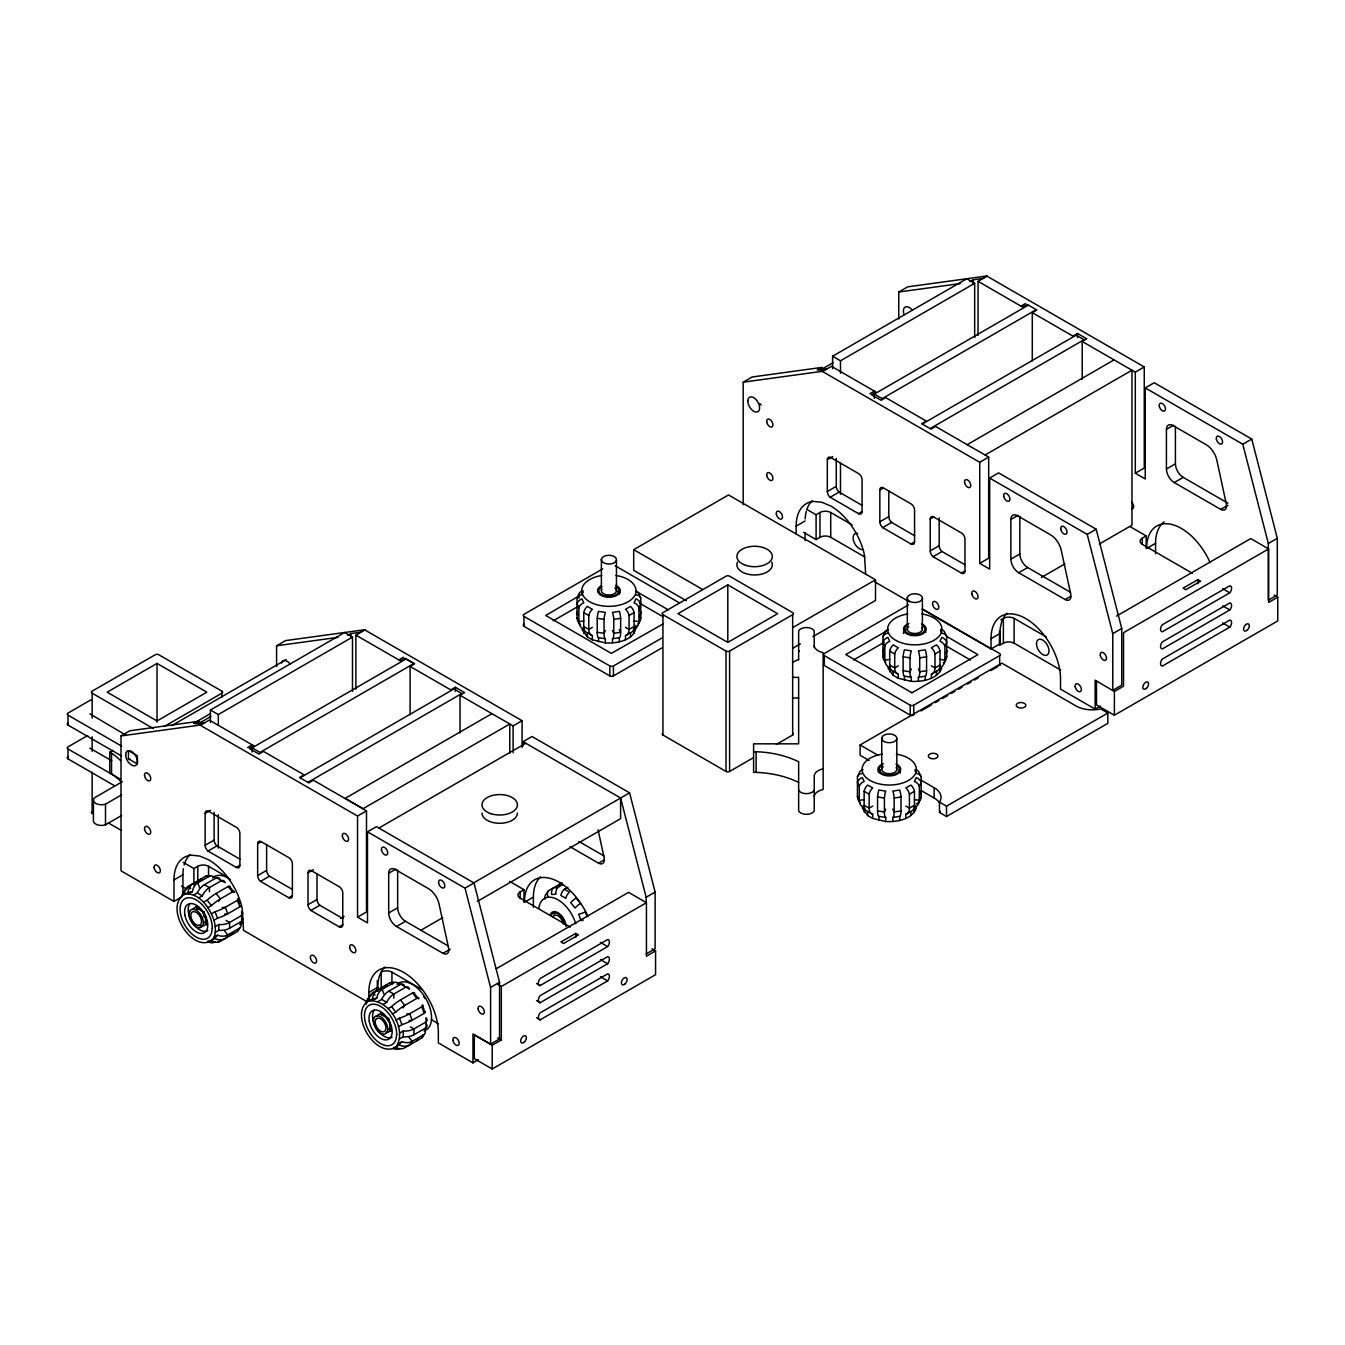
<?xml version="1.0" encoding="UTF-8"?>
<svg xmlns="http://www.w3.org/2000/svg" width="1345" height="1345" viewBox="0 0 1345 1345"><rect width="100%" height="100%" fill="white"/><g stroke="black" fill="none" stroke-linecap="round" stroke-linejoin="round"><path stroke-width="1.5" d="M814.229 796.29L814.263 795.988A13.769 7.952 0 0 1 823.14 789.498L823.14 652.678A13.769 7.952 0 0 1 814.263 646.188L814.229 645.886M207.752 941.147C217.402 941.13 215.822 926.638 213.956 920.249C209.736 907.791 199.413 892.323 184.484 894.122M393.698 1047.469L395.867 1047.267C407.804 1029.631 388.924 998.326 368.53 1001.067M206.928 923.763L206.239 924.738L206.928 923.763L205.281 922.014M389.327 1029.228L390.991 1030.976L388.974 1029.446M390.622 1031.195L391.328 1030.22M578.804 622.769A12.66 9.987 -24.9 0 1 577.072 617.725L577.072 598.172L578.905 594.204A6.809 5.363 24.9 0 1 583.209 590.875M583.175 592.153L581.948 594.793A6.809 5.363 24.9 0 0 577.072 598.172M605.368 630.486L604.056 633.31A12.66 2.673 -81.2 0 0 605.368 638.757L605.368 642.893C616.951 643.667 636.42 640.086 635.899 625.24M638.942 607.738L640.775 603.787A6.809 5.363 24.9 0 0 635.899 598.895L634.05 602.846A6.809 5.363 24.9 0 1 638.942 607.738L638.942 621.693A12.66 9.987 24.9 0 1 634.05 629.191L634.05 633.327M634.05 629.191L634.975 627.224M635.748 591.128A6.809 5.363 -24.9 0 1 638.942 594.204L640.775 598.172L640.775 617.725L638.942 621.693L634.05 620.936M885.834 662.396A12.66 9.987 -24.9 0 1 882.993 656.209L882.993 636.656L884.842 632.688A6.809 5.363 24.9 0 1 888.574 629.46M884.22 647.954L882.993 650.593A12.66 9.987 24.9 0 0 884.287 655.418M860.262 802.595A12.66 9.987 -24.9 0 1 857.438 796.408L857.438 776.855L859.27 772.887A6.809 5.363 24.9 0 1 863.002 769.659M911.305 668.969L909.993 671.794A12.66 2.673 -81.2 0 0 911.305 677.241L911.305 681.377C922.418 681.831 937.28 679.612 941.819 667.86M944.879 646.222L946.712 642.271A6.809 5.363 24.9 0 0 941.819 637.379L939.987 641.346A6.809 5.363 24.9 0 1 944.879 646.222L944.879 660.176A12.66 9.987 24.9 0 1 939.987 667.675L939.987 671.811M940.575 629.376A6.809 5.363 -24.9 0 1 944.879 632.688L946.712 636.656L946.712 656.209L944.879 660.176L939.987 659.42M885.733 809.169L884.422 811.993A12.66 2.673 -81.2 0 0 885.733 817.441L885.733 821.56C896.846 822.03 911.708 819.811 916.264 808.042M919.307 786.421L921.14 782.454A6.809 5.363 24.9 0 0 916.264 777.578L914.415 781.529A6.809 5.363 24.9 0 1 919.307 786.421L919.307 800.359A12.66 9.987 24.9 0 1 914.415 807.874L914.415 812.01M914.415 807.874L915.34 805.89M915.003 769.559A6.809 5.363 -24.9 0 1 919.307 772.887L921.14 776.855L921.14 796.408L919.307 800.359L914.415 799.619M186.888 888.49L188.569 886.103L205.499 876.335L209.854 875.948A6.809 5.363 84.9 0 1 215.217 878.487M184.147 894.61L184.5 894.106A12.66 9.987 35.1 0 1 188.569 886.103L190.637 888.675M198.976 881.513L200.64 879.142A6.809 5.363 35.1 0 1 201.178 879.025M218.63 901.436L220.429 898.897L232.5 891.92A6.809 1.446 -38.8 0 1 234.282 892.391L229.945 886.994A6.809 1.446 -38.8 0 0 228.146 886.506L216.074 893.484A12.66 2.673 -38.8 0 0 207.13 900.158L203.549 902.226M209.854 875.948L197.765 882.908A12.66 9.987 84.9 0 0 192.402 891.668C155.028 896.812 194.823 964.92 217.537 935.195A12.66 9.987 35.1 0 0 227.793 934.909L239.864 927.932A6.809 5.363 35.1 0 0 240.351 922.014M217.52 941.55L220.429 941.281L237.359 931.513L239.864 927.932M383.359 987.97L385.04 985.599A6.809 5.363 35.1 0 1 386.688 985.397M403.029 1007.893L404.811 1005.354L416.9 998.377A6.809 1.446 -38.8 0 1 418.682 998.864L414.327 993.451A6.809 1.446 -38.8 0 0 412.545 992.963L400.474 999.94A12.66 2.673 -38.8 0 0 391.513 1006.615L387.948 1008.683M399.616 984.943A6.809 5.363 84.9 0 0 394.236 982.405L382.165 989.382A12.66 9.987 84.9 0 0 376.802 998.124C339.428 1003.269 379.206 1071.377 401.936 1041.652A12.66 9.987 35.1 0 0 412.192 1041.366L424.263 1034.389A6.809 5.363 35.1 0 0 424.734 1028.471M395.867 1047.267A12.66 9.987 84.9 0 0 404.811 1047.755L421.758 1037.97L424.263 1034.389M562.059 882.875L548.575 890.659L546.07 894.24A6.809 5.363 35.1 0 0 545.145 899.082M558.982 886.069L560.646 883.682A12.66 9.987 35.1 0 1 561.369 883.312M202.708 912.986L203.801 911.994M203.061 912.784L204.154 911.776M203.414 914.028L204.507 913.02M387.091 1019.443L388.554 1018.232M387.797 1020.485L389.26 1019.275L388.167 1020.283M89.913 713.859L126.195 735.312M91.258 699.652L67.99 713.085A2.539 1.463 0 0 0 67.99 715.153L67.99 725.056L121.672 756.058M157.012 663.421L107.18 692.187L157.012 720.954L206.844 692.187L157.012 663.421L157.012 722.097M87.677 735.53L67.99 746.879A2.539 1.463 0 0 0 67.99 748.946L67.99 758.866L114.51 785.732M276.582 666.532L276.582 645.785L285.543 640.607L364.529 629.763L522.079 720.718L522.079 747.534M181.155 897.283L173.976 901.419L121 870.837L121 735.934L129.961 730.755L199.598 721.189L195.025 723.845L204.692 722.736M898.763 319L898.763 292.016L907.724 286.838L986.709 275.994L1144.259 366.95L1144.259 468.043L1135.298 473.221L1135.298 372.128L1082.204 341.479L1082.204 379.189M743.18 504.61L743.18 382.165L752.141 376.987L821.795 367.42L821.795 371.59M120.512 781.226A71.419 41.241 0 0 0 111.534 773.879L109.752 772.854L109.752 752.191L112.963 750.325M164.208 726.519L221.875 693.213A2.539 1.463 0 0 0 221.875 691.162L158.794 654.746A2.539 1.463 0 0 0 155.213 654.746L92.149 691.162A2.539 1.463 0 0 0 92.149 693.213L92.149 718.112M171.941 725.527L286.115 659.605M210.425 722.517L210.425 710.009L344.623 632.52L352.491 637.076L352.491 691.33M193.579 723.358L209.887 713.943M347.75 635.344L350.793 633.579L360.141 632.284L364.529 629.763M832.605 368.749L832.605 356.24L966.803 278.751L974.671 283.307L974.671 337.561M198.169 723.812L210.862 716.481M121 735.934L199.985 725.089L204.373 722.551M210.425 710.009L218.31 714.548L352.491 637.076M355.887 689.178L355.887 635.126L364.848 629.948M200.304 725.274L209.265 720.096L253.835 745.819L249.245 748.476L258.912 754.041L263.502 751.401L304.104 774.854L299.531 777.494L308.829 782.874L313.419 780.218L366.496 810.867L366.496 911.977L357.535 917.139L357.535 816.045L199.985 725.089M969.93 281.576L972.973 279.81L982.321 278.516L986.709 275.994M821.795 367.42L817.205 370.077L826.872 368.967M820.349 370.043L833.059 362.713M743.18 382.165L822.165 371.321L826.553 368.782M832.605 356.24L840.49 360.779L974.671 283.307M978.067 335.409L978.067 281.357L987.028 276.179M822.484 371.506L831.445 366.328L876.015 392.051L871.442 394.707L881.093 400.272L885.682 397.632L926.285 421.086L921.712 423.725L931.009 429.105L935.599 426.449L988.676 457.098L988.676 558.192L979.715 563.37L979.715 462.276L822.165 371.321M122.311 781.714L94.486 797.787A8.07 4.657 0 0 0 95.747 803.402A8.07 4.657 0 0 0 105.498 804.142L121.554 794.878M93.427 799.703L93.427 820.366A8.07 4.657 0 0 0 97.126 824.704A8.07 4.657 0 0 0 105.498 824.804L121.554 815.541M398.826 659.907L403.399 657.268M247.631 747.534L252.221 744.895M252.103 747.854L405.988 659.016L413.856 663.556L259.972 752.41L252.103 747.854L252.103 752.04M1021.006 306.139L1025.596 303.499M869.812 393.766L874.401 391.126M874.284 398.271L874.284 394.085L1028.168 305.248M410.107 714.615L410.107 666.431L414.68 663.791L405.03 658.209L400.44 660.849L355.887 635.126M1036.037 309.787L882.152 398.624L874.284 394.085M1032.287 360.847L1032.287 312.662L1036.861 310.006L1027.21 304.441L1022.62 307.08L978.067 281.357M686.32 600.727L633.697 570.347L633.697 549.685L728.519 494.943L875.511 579.796L875.511 600.458L812.884 636.622M602.694 568.885L523.962 614.346A2.539 1.463 0 0 0 523.962 616.397L523.962 626.316L609.857 675.913A2.539 1.463 0 0 0 613.438 675.913L661.74 648.021M578.535 596.255L545.717 615.472L611.319 653.401L662.883 624.013M205.146 813.439A5.094 2.942 60 0 1 208.189 811.069L236.804 827.595A5.111 2.942 60 0 1 239.309 830.907L239.544 831.58A5.111 2.942 60 0 1 239.881 833.48L239.881 865.323A5.061 2.925 60 0 1 239.595 866.752L239.393 867.121A5.061 2.925 60 0 1 236.3 867.39L207.987 851.049A5.195 2.993 60 0 1 205.146 845.282L205.146 813.439L210.509 810.329M827.326 459.671A5.094 2.942 60 0 1 830.369 457.3L858.984 473.827A5.111 2.942 60 0 1 861.489 477.139L861.725 477.811A5.111 2.942 60 0 1 862.061 479.711L862.061 511.554A5.061 2.925 60 0 1 861.775 512.983L861.573 513.353A5.061 2.925 60 0 1 858.48 513.622L830.168 497.28A5.195 2.993 60 0 1 827.326 491.513L827.326 459.671L832.706 456.56M553.148 620.835L578.535 606.175M460.024 732.958L460.024 695.247L464.597 692.608L455.299 687.228L450.726 689.867L410.107 666.431M300.069 777.813L453.938 688.959L461.806 693.516L307.938 782.353M1082.204 341.479L1086.777 338.839L1077.479 333.459L1072.906 336.099L1032.287 312.662M922.25 424.028L1076.118 335.191L1083.986 339.747L930.118 428.584M205.146 845.282L214.107 840.104L214.107 812.245M827.326 491.513L836.287 486.335L836.287 458.46M592.372 627.375L588.791 629.443L583.764 626.551L583.764 612.597A6.809 3.934 -60 0 1 587.345 606.41L592.372 609.302A6.809 3.934 -60 0 0 588.791 615.506L588.791 629.443A12.66 7.297 -60 0 0 592.372 635.647L592.372 639.783L605.368 642.893M207.987 851.049L216.965 845.887L239.948 859.152M830.168 497.28L839.145 492.119L862.128 505.384M629.057 615.506L634.083 612.597A6.809 3.934 60 0 0 630.502 606.41L625.492 609.302A6.809 3.934 60 0 1 629.057 615.506L629.057 629.443A12.66 7.297 60 0 1 625.492 635.647L625.492 639.783M173.976 901.419L173.976 879.933L182.937 874.754A49.16 28.379 60 0 1 183.374 868.719M183.172 862.33L193.899 868.517L197.799 866.281A7.599 4.388 0 0 1 208.542 866.281L228.213 877.629M796.156 533.965L796.156 526.164L805.117 520.986M807.134 509.587L816.096 514.748L819.979 512.495A7.599 4.388 0 0 1 830.722 512.495L852.192 524.903M257.652 843.752A5.094 2.942 60 0 1 260.695 841.398L289.31 857.908A5.111 2.942 60 0 1 292.386 863.809L292.386 895.652L288.805 897.72L260.51 881.378A5.195 2.993 60 0 1 257.652 875.595L257.652 843.752L261.233 841.684M634.083 612.597L634.083 626.551L629.057 629.443L625.492 627.375M625.492 635.647L630.502 632.738A12.66 7.297 60 0 0 634.083 626.551M491.9 713.657L345.177 798.358L363.083 808.681L509.789 723.98L509.789 753.301M879.832 489.983A5.094 2.942 60 0 1 882.875 487.63L911.389 504.072A5.111 2.942 60 0 1 914.566 510.041L914.566 541.884L910.985 543.952L882.69 527.61A5.195 2.993 60 0 1 879.832 521.826L879.832 489.983L883.413 487.916M188.821 893.719L192.402 891.668M193.68 895.03L197.261 892.962A12.66 7.297 -60 0 1 204.406 884.691L216.495 877.73A6.809 3.934 -60 0 1 219.79 878.974M967.358 444.59L1114.08 359.888M236.3 867.39L239.881 865.323M727.796 584.89L677.964 613.656L727.796 642.422L777.629 613.656L727.796 584.89L727.796 641.464M858.48 513.622L862.061 511.554M803.57 532.317L816.096 539.547L819.979 537.294A7.599 4.388 0 0 1 830.722 537.294L864.717 556.931M198.69 897.922L202.271 895.854A12.66 7.297 -60 0 1 209.433 887.599L221.505 880.622A6.809 3.934 -60 0 1 225.086 882.69L216.495 877.73M196.774 909.001L196.454 906.496L197.967 908.884M523.962 616.397L609.857 665.994A2.539 1.463 0 0 0 613.438 665.994L661.74 638.102M196.101 906.698L197.295 906.58M460.024 695.247L513.101 725.896L522.079 720.718M357.535 816.045L366.496 810.867M985.263 454.913L1131.969 370.211L1131.969 525.172L1099.369 543.985M257.652 875.595L266.613 870.417L266.613 844.542M207.903 907.64L211.468 905.572A12.66 2.673 -38.8 0 1 220.429 898.897L216.074 893.484M1135.298 372.128L1144.259 366.95M979.715 462.276L988.676 457.098M879.832 521.826L888.793 516.648L888.793 490.774M260.51 881.378L269.471 876.2L292.47 889.482M211.451 913.793L215.032 911.725A12.66 2.673 -21.2 0 0 225.287 907.303L237.359 900.343A6.809 1.446 -21.2 0 0 237.846 898.544L239.729 903.403M882.69 527.61L891.651 522.432L914.65 535.713M200.993 926.049L199.749 925.881M523.054 745.819L523.054 741.683L532.015 736.505L629.578 792.827L655.116 892.088L655.116 948.797L646.155 953.975M213.956 920.249L217.537 918.181A12.66 2.673 -21.2 0 0 227.793 913.776L239.864 906.816A6.809 1.446 -21.2 0 0 240.99 905.74M357.535 917.139L367.488 922.889L367.488 831.832L376.449 826.654L473.995 882.976L499.55 982.237L499.55 1038.945L490.589 1044.123L472.969 1033.952L472.969 1062.886L478.349 1059.776M378.786 828.116L525.777 743.264M1145.234 387.915L1154.195 382.737L1251.758 439.058L1277.296 538.319L1277.296 595.028L1268.335 600.206L1268.335 543.481L1242.78 444.237L1145.234 387.915L1145.234 478.971L1135.298 473.221M989.668 478.063L998.629 472.885L1096.175 529.207L1121.73 628.468L1121.73 685.177L1112.769 690.355L1112.769 633.646L1087.214 534.385L989.668 478.063L989.668 569.12L979.715 563.37M308.022 872.838A5.094 2.942 60 0 1 311.082 870.484L339.697 886.994A5.111 2.942 60 0 1 342.202 890.323L342.437 890.978A5.111 2.942 60 0 1 342.756 892.895L342.756 924.738A5.061 2.925 60 0 1 342.487 926.15L342.286 926.52A5.061 2.925 60 0 1 339.192 926.806L310.88 910.464A5.195 2.993 60 0 1 308.022 904.681L308.022 872.838L313.402 869.727M215.25 926.604L218.831 924.536A12.66 7.297 0 0 0 229.575 922.468L241.646 915.508A6.809 3.934 0 0 0 241.646 911.372L241.646 921.291L229.575 928.269A12.66 7.297 0 0 1 218.831 930.337L215.25 932.404M930.219 519.069A5.094 2.942 60 0 1 933.262 516.715L961.877 533.225A5.111 2.942 60 0 1 964.382 536.554L964.617 537.21A5.111 2.942 60 0 1 964.953 539.126L964.953 570.969A5.061 2.925 60 0 1 964.668 572.382L964.466 572.751A5.061 2.925 60 0 1 961.372 573.037L933.06 556.695A5.195 2.993 60 0 1 930.219 550.912L930.219 519.069L933.8 517.001M213.956 937.246L217.537 935.195M239.662 924.536L243.21 922.485M662.934 614.682L726.014 651.098A2.539 1.463 0 0 0 729.595 651.098L792.659 614.682A2.539 1.463 0 0 0 792.659 612.614L729.595 576.198A2.539 1.463 0 0 0 726.014 576.198L662.934 612.614A2.539 1.463 0 0 0 662.934 614.682L662.934 735.026L726.014 771.442A2.539 1.463 0 0 0 729.595 771.442L753.015 757.924M308.022 904.681L317 899.502L317 873.628M793.214 627.325L875.511 579.796M930.219 550.912L939.18 545.734L939.18 517.875M310.88 910.464L319.858 905.286L342.84 918.568M933.06 556.695L942.038 551.517L965.021 564.782M450.171 949.183L442.993 953.319L396.506 926.486A11.079 6.389 60 0 1 388.688 912.936L388.688 873.241L395.85 869.105M1227.918 505.266L1220.756 509.402L1174.269 482.569A11.079 6.389 60 0 1 1166.434 469.001L1166.434 429.324L1173.613 425.188M1070.553 596.44L1065.173 599.551L1018.686 572.718A11.079 6.389 60 0 1 1010.868 559.167L1010.868 519.473L1018.03 515.337M793.214 647.987L800.359 643.851M340.52 918.5L344.135 916.399M339.192 926.806L342.773 924.721M961.372 573.037L964.953 570.952M908.396 604.981L824.3 653.535A2.539 1.463 0 0 0 824.3 655.603L824.3 665.506L910.195 715.103A2.539 1.463 0 0 0 912.633 715.473M388.688 912.936L397.649 907.757L397.649 870.148M1166.434 469.001L1175.412 463.84L1175.412 426.231M886.136 631.259L845.77 654.561L911.977 692.793L977.899 654.662L946.897 636.504M1010.868 559.167L1019.829 553.989L1019.829 516.379M853.487 660.025L884.321 642.221M396.506 926.486L405.484 921.308L448.389 946.09M473.625 882.875L629.578 792.827M367.488 831.832L465.034 888.154L473.995 882.976M1174.269 482.569L1183.23 477.391L1227.918 503.198M1018.686 572.718L1027.664 567.54L1070.57 592.321M1242.78 444.237L1251.758 439.058M1087.214 534.385L1096.175 529.207M421.035 930.185L442.774 917.626M477.256 901.436L620.6 818.668L620.6 798.005L523.054 741.683M1041.4 577.459L1064.954 563.858M898.292 665.859L894.728 667.927L889.701 665.035L889.701 651.081A6.809 3.934 -60 0 1 893.282 644.894L898.292 647.786A6.809 3.934 -60 0 0 894.728 653.989L894.728 667.927A12.66 7.297 -60 0 0 898.292 674.131L898.292 678.267L911.305 681.377M570.23 927.058L520.128 898.141L520.128 891.937L524.029 889.701L524.029 902.091M776.435 744.39L792.659 735.026A2.539 1.463 0 0 0 792.877 733.109M934.994 653.989L940.02 651.081A6.809 3.934 60 0 0 936.439 644.894L931.412 647.786A6.809 3.934 60 0 1 934.994 653.989L934.994 667.927A12.66 7.297 60 0 1 931.412 674.131L931.412 678.267M1000.781 619.877L1003.37 618.381A7.599 4.388 0 0 1 1014.113 618.381L1046.326 636.975M1192.41 573.289L1142.309 544.372A7.599 4.388 0 0 1 1142.309 538.168L1146.209 535.932L1146.209 548.323M540.555 876.822A49.16 28.379 60 0 0 533.377 897.098L524.415 902.276A49.16 28.379 60 0 1 548.928 878.083A49.16 28.379 60 0 1 587.899 916.332M368.833 998.629L368.833 992.425L377.81 987.264A49.16 28.379 60 0 1 384.989 966.971M940.02 651.081L940.02 665.035L934.994 667.927L931.412 665.859M394.236 982.405L389.899 982.791L372.952 992.576L370.447 996.141A12.66 9.987 35.1 0 0 366.395 1004.127M569.961 846.661L598.575 863.171L603.939 860.06M557.788 887.465A6.809 5.363 84.9 0 0 555.989 894.139L551.652 894.543A6.809 5.363 84.9 0 1 553.434 887.851L557.788 887.465L562.95 884.472M1164.198 521.843A49.16 28.379 60 0 0 1155.557 543.33L1146.596 548.508A49.16 28.379 60 0 1 1171.108 524.315A49.16 28.379 60 0 1 1210.08 562.563M999.991 633.478L999.991 643.818L991.03 648.996L991.03 638.656L999.991 633.478A49.16 28.379 60 0 1 1007.17 613.202M931.412 674.131L936.439 671.239A12.66 7.297 60 0 0 940.02 665.035M564.429 889.247L569.439 892.138A6.809 3.934 -60 0 0 565.858 898.342L560.848 895.451A6.809 3.934 -60 0 1 564.429 889.247L567.876 887.263M373.221 1000.192L376.802 998.124M378.063 1001.487L381.644 999.419A12.66 7.297 -60 0 1 388.806 991.147L400.877 984.187A6.809 3.934 -60 0 1 403.988 985.095M406.14 987.213L409.485 989.147A6.809 3.934 -60 0 0 405.904 987.079L393.833 994.056A12.66 7.297 -60 0 0 386.671 1002.311L383.09 1004.379M1060.633 670.045L1014.113 643.179A7.599 4.388 0 0 0 1003.37 643.179L999.486 645.432L999.486 630.956M381.677 1013.037C379.004 1012.953 383.443 1013.037 382.35 1015.34M824.3 655.603L910.195 705.183A2.539 1.463 0 0 0 913.776 705.183L999.654 655.603A2.539 1.463 0 0 0 999.654 653.535L922.72 609.117M392.286 1014.096L395.867 1012.028A12.66 2.673 -38.8 0 1 404.811 1005.354L400.474 999.94M869.139 760.513L860.111 755.302L860.111 744.962L1001.84 663.135L1075.983 705.94A23.184 13.383 0 0 0 1100.765 708.949L1107.826 713.035L1107.826 723.358L946.527 816.499L939.466 812.414L939.466 802.074A23.218 13.4 0 0 0 934.153 787.716L921.51 780.419M920.921 710.967L931.665 704.763M935.246 702.695L938.827 700.627M942.391 698.576L947.771 695.466M951.335 693.398L954.916 691.33M958.497 689.279L962.078 687.211M967.442 684.101L971.023 682.049M974.604 679.982L978.185 677.914M990.71 670.684L997.872 666.548M395.833 1020.25L399.415 1018.182A12.66 2.673 -21.2 0 0 409.67 1013.76L421.758 1006.8A6.809 1.446 -21.2 0 0 422.229 1005.001L424.734 1011.474A6.809 1.446 -21.2 0 1 424.263 1013.273L412.192 1020.233A12.66 2.673 -21.2 0 1 401.936 1024.655L398.355 1026.706M389.68 1028.471L390.975 1030.438M496.137 968.803L628.552 892.357L646.441 902.697L646.441 956.211L655.57 950.932L655.57 974.688L492.203 1069.006L474.314 1058.683L474.314 1034.927L492.203 1045.25L501.332 1039.988L501.332 986.473L646.441 902.697M1116.501 616.094L1250.732 538.588L1268.621 548.928L1268.621 602.425L1277.75 597.163L1277.75 620.919L1114.383 715.237L1096.494 704.914L1096.494 681.142M399.65 1033.061L403.231 1030.993A12.66 7.297 0 0 0 413.957 1028.925L426.046 1021.965A6.809 3.934 0 0 0 426.046 1017.829L426.046 1021.696M575.761 933.38L560.915 941.954L563.605 943.501L578.451 934.926L575.761 933.38L575.761 937.499M399.65 1038.861L403.231 1036.793A12.66 7.297 0 0 0 413.957 1034.725L426.046 1027.765A6.809 3.934 0 0 0 426.6 1024.268M646.155 903.554L646.155 897.266L655.116 892.088M490.589 1044.123L490.589 987.415L499.55 982.237M1197.941 579.611L1183.096 588.185L1185.786 589.732L1200.631 581.158L1197.941 579.611L1197.941 583.73M398.355 1043.72L401.936 1041.652M424.045 1030.993L427.592 1028.942A27.203 15.703 60 0 0 424.045 995.754A27.203 15.703 60 0 0 397.078 984.288M1268.335 543.481L1277.296 538.319M1112.769 633.646L1121.73 628.468M1268.621 548.928L1123.512 632.705L1123.512 686.219L1114.383 691.481L1114.383 715.237M540.169 985.549L607.621 946.594A4.926 2.841 -60 0 0 609.403 942.055A4.926 2.841 -60 0 0 607.621 939.567L540.169 978.521A4.926 2.841 -60 0 0 538.37 983.061A4.926 2.841 -60 0 0 540.169 985.549L536.588 983.481M1229.801 592.826L1162.349 631.763A4.926 2.841 -60 0 1 1160.55 629.292A4.926 2.841 -60 0 1 1162.349 624.753L1229.801 585.798A4.926 2.841 -60 0 1 1231.583 588.286A4.926 2.841 -60 0 1 1229.801 592.826L1222.639 588.69M872.72 806.058L869.156 808.126L864.129 805.235L864.129 791.28A6.809 3.934 -60 0 1 867.71 785.076L872.72 787.985A6.809 3.934 -60 0 0 869.156 794.189L869.156 808.126A12.66 7.297 -60 0 0 872.72 814.33L872.72 818.449L885.733 821.56M540.169 1002.697L607.621 963.743A4.926 2.841 -60 0 0 609.403 959.204A4.926 2.841 -60 0 0 607.621 956.715L540.169 995.67A4.926 2.841 -60 0 0 538.37 1000.209A4.926 2.841 -60 0 0 540.169 1002.697L536.588 1000.63M909.422 794.189L914.449 791.28A6.809 3.934 60 0 0 910.868 785.076L905.841 787.985A6.809 3.934 60 0 1 909.422 794.189L909.422 808.126A12.66 7.297 60 0 1 905.841 814.33L905.841 818.449M1229.801 609.974L1162.349 648.912A4.926 2.841 -60 0 1 1160.55 646.441A4.926 2.841 -60 0 1 1162.349 641.901L1229.801 602.947A4.926 2.841 -60 0 1 1231.583 605.435A4.926 2.841 -60 0 1 1229.801 609.974L1222.639 605.838M540.169 1019.829L607.621 980.892A4.926 2.841 -60 0 0 609.403 976.352A4.926 2.841 -60 0 0 607.621 973.864L540.169 1012.819A4.926 2.841 -60 0 0 538.37 1017.358A4.926 2.841 -60 0 0 540.169 1019.829L536.588 1017.778M914.449 791.28L914.449 805.235L909.422 808.126L905.841 806.058M1229.801 627.123L1162.349 666.061A4.926 2.841 -60 0 1 1160.55 663.589A4.926 2.841 -60 0 1 1162.349 659.05L1229.801 620.095A4.926 2.841 -60 0 1 1231.583 622.584A4.926 2.841 -60 0 1 1229.801 627.123L1222.639 622.987M905.841 814.33L910.868 811.422A12.66 7.297 60 0 0 914.449 805.235M991.03 638.656A49.16 28.379 60 0 1 1025.781 618.599A49.16 28.379 60 0 1 1060.532 678.788L1060.532 689.128L1095.149 709.118L1100.529 706.007M939.466 802.074L946.527 806.159L1107.826 713.035M912.431 692.524L911.54 692.524M583.797 620.936L578.905 621.693L577.072 617.725M613.791 619.372L620.65 618.313A6.809 1.446 81.2 0 0 619.339 611.353L612.479 612.412A6.809 1.446 81.2 0 1 613.791 619.372L613.791 633.31A12.66 2.673 81.2 0 1 612.479 638.757L612.479 642.893M612.479 638.757L619.339 637.698A12.66 2.673 81.2 0 0 620.65 632.251L620.65 618.313M889.734 659.42L884.842 660.176L882.993 656.209M919.711 657.856L926.57 656.797A6.809 1.446 81.2 0 0 925.259 649.837L918.4 650.896A6.809 1.446 81.2 0 1 919.711 657.856L919.711 671.794A12.66 2.673 81.2 0 1 918.4 677.241L918.4 681.377M926.57 656.797L926.57 670.735L919.711 671.794L918.4 668.969M918.4 677.241L925.259 676.182A12.66 2.673 81.2 0 0 926.57 670.735M864.162 799.619L859.27 800.359L857.438 796.408M894.156 798.056L900.999 796.98A6.809 1.446 81.2 0 0 899.704 790.036L892.845 791.095A6.809 1.446 81.2 0 1 894.156 798.056L894.156 811.993A12.66 2.673 81.2 0 1 892.845 817.441L892.845 821.56M900.999 796.98L900.999 810.934L894.156 811.993L892.845 809.169M892.845 817.441L899.704 816.381A12.66 2.673 81.2 0 0 900.999 810.934M898.763 292.016L960.212 283.576M276.582 645.785L338.032 637.345M222.177 907.589L225.287 907.303L227.793 913.776L224.699 914.062M229.608 934.573L232.5 934.321A6.809 5.363 84.9 0 0 233.492 932.976M406.577 1014.046L409.67 1013.76L412.192 1020.233L409.082 1020.519M792.491 677.359L798.644 677.359L798.644 743.835L753.603 743.835L753.603 772.383L756.125 772.383A71.419 41.241 0 0 1 798.644 782.454M792.491 698.021L798.644 698.021M753.603 751.721L756.125 751.721A71.419 41.241 0 0 1 798.644 761.791L798.644 810.85A8.07 4.657 0 0 0 806.428 814.313A8.07 4.657 0 0 0 814.229 810.85L814.263 775.325A13.769 7.952 0 0 1 823.14 768.836M903.134 656.797L909.993 657.856L909.993 671.794L903.134 670.735L903.134 656.797A6.809 1.446 -81.2 0 1 904.445 649.837L911.305 650.896A6.809 1.446 -81.2 0 0 909.993 657.856M597.214 618.313L604.056 619.372L604.056 633.31L597.214 632.251L597.214 618.313A6.809 1.446 -81.2 0 1 598.508 611.353L605.368 612.412A6.809 1.446 -81.2 0 0 604.056 619.372M903.134 670.735A12.66 2.673 -81.2 0 0 904.445 676.182L911.305 677.241M597.214 632.251A12.66 2.673 -81.2 0 0 598.508 637.698L605.368 638.757M877.562 796.98L884.422 798.056L884.422 811.993L877.562 810.934L877.562 796.98A6.809 1.446 -81.2 0 1 878.873 790.036L885.733 791.095A6.809 1.446 -81.2 0 0 884.422 798.056M877.562 810.934A12.66 2.673 -81.2 0 0 878.873 816.381L885.733 817.441M921.527 623.861L922.72 624.383A11.382 6.574 0 0 1 922.384 634.067A11.382 6.574 0 0 1 905.689 633.024A11.382 6.574 0 0 1 908.934 623.508M615.59 585.378L616.783 585.882A11.382 6.574 0 0 1 617.153 595.179A11.382 6.574 0 0 1 601.064 595.398A11.382 6.574 0 0 1 600.694 586.101M895.955 764.061L897.149 764.565A11.382 6.574 0 0 1 896.812 774.266A11.382 6.574 0 0 1 880.118 773.224A11.382 6.574 0 0 1 883.362 763.708M1274.169 595.095L1277.75 597.163M1129.968 526.551L1146.209 535.932M1114.383 691.481L1095.149 680.183L1095.149 709.118M874.754 581.864L909.27 601.787M921.997 609.134L991.03 648.996M946.897 646.424L970.485 660.025M889.701 651.081L894.728 653.989M889.701 665.035A12.66 7.297 -60 0 0 893.282 671.239L898.292 674.131M887.885 667.86L893.282 675.358L898.292 678.267M633.697 549.685L702.645 589.497M615.22 565.791L679.629 602.98M635.664 591.027L668.33 609.873M639.295 603.031L662.883 616.649M860.111 744.962L878.167 755.386M921.51 790.742L934.153 798.039A23.218 13.4 0 0 1 939.163 802.309M583.764 612.597L588.791 615.506M864.129 791.28L869.156 794.189M583.764 626.551A12.66 7.297 -60 0 0 587.345 632.738L592.372 635.647M581.948 629.359L587.345 636.874L592.372 639.783M864.129 805.235A12.66 7.297 -60 0 0 867.71 811.422L872.72 814.33M862.313 808.042L867.71 815.558L872.72 818.449M578.922 841.482L603.955 855.941M651.989 948.864L655.57 950.932M509.604 881.362L524.029 889.701M600.458 942.458L607.621 946.594M600.458 959.607L607.621 963.743M600.458 976.756L607.621 980.892M92.149 693.213L153.414 728.587M67.99 715.153L121.672 746.139M128.447 758.799L137.392 763.96L137.392 755.806L128.447 750.628L128.447 758.799A23.218 13.4 -60 0 1 129.86 758.799M109.752 752.191L111.534 753.217A71.419 41.241 0 0 1 120.512 760.564M111.685 760.749L89.913 748.173M497.751 984.405L501.332 986.473M67.99 748.946L119.873 778.906M381.19 988.693L381.19 972.149A7.599 4.388 0 0 1 391.933 972.149L422.347 989.718M497.751 1037.92L501.332 1039.988M400.877 984.187L405.904 987.079M108.357 822.938L120.983 830.218M204.406 884.691L209.433 887.599L209.433 891.718M388.806 991.147L393.833 994.056L393.833 998.192M431.291 1019.678L438.453 1023.814M197.261 892.962L202.271 895.854M381.644 999.419L386.671 1002.311M181.39 886.086L186.753 889.179M225.994 920.4L229.575 922.468L229.575 928.269M367.017 1001.706L243.495 930.387L242.302 908.985A49.16 28.379 60 0 0 208.744 859.858L199.732 856.042L191.36 855.201A49.16 28.379 60 0 0 173.976 879.933M410.393 1026.874L413.957 1028.925L413.957 1034.725M472.969 1062.886L438.352 1042.896L438.352 1032.556A49.16 28.379 60 0 0 403.601 972.368A49.16 28.379 60 0 0 368.833 992.425M204.928 922.233L206.575 923.981M204.944 922.771L206.592 924.519M412.545 992.963L416.9 998.377M391.513 1006.615L395.867 1012.028M375.02 995.132L372.952 992.576A12.66 9.987 35.1 0 0 368.9 1000.562M409.082 1037.516L412.192 1041.366L409.67 1044.947A12.66 9.987 35.1 0 1 399.415 1045.216M228.146 886.506L232.5 891.92M207.13 900.158L211.468 905.572M224.699 931.059L227.793 934.909L225.287 938.491A12.66 9.987 35.1 0 1 215.032 938.76M388.184 1018.451L388.89 1019.493M940.609 630.637L941.819 633.276A6.809 5.363 -24.9 0 1 946.712 636.656M884.842 646.222L882.993 642.271A6.809 5.363 -24.9 0 1 887.885 637.379L889.734 641.346A6.809 5.363 -24.9 0 0 884.842 646.222L884.842 660.176A12.66 9.987 -24.9 0 0 889.734 667.675L889.734 671.811M915.037 770.836L916.264 773.476A6.809 5.363 -24.9 0 1 921.14 776.855M859.27 786.421L857.438 782.454A6.809 5.363 -24.9 0 1 862.313 777.578L864.162 781.529A6.809 5.363 -24.9 0 0 859.27 786.421L859.27 800.359A12.66 9.987 -24.9 0 0 864.162 807.874L864.162 812.01M863.238 805.89L864.162 807.874M639.564 609.47L640.775 612.109A12.66 9.987 -24.9 0 1 639.497 616.935M619.339 629.426L620.65 632.251L613.791 633.31L612.479 630.486M578.905 607.738L577.072 603.787A6.809 5.363 -24.9 0 1 581.948 598.895L583.797 602.846A6.809 5.363 -24.9 0 0 578.905 607.738L578.905 621.693A12.66 9.987 -24.9 0 0 583.797 629.191L583.797 633.327M587.177 916.718L585.294 911.86A6.809 1.446 -21.2 0 1 578.619 914.196L581.124 920.669A6.809 1.446 -21.2 0 0 583.242 920.131M421.758 1006.8L424.263 1013.273M399.415 1018.182L401.936 1024.655M383.947 993.989L382.165 989.382L377.81 989.769A12.66 9.987 84.9 0 0 372.447 998.511M237.359 900.343L239.864 906.816M215.032 911.725L217.537 918.181M199.564 887.532L197.765 882.908L193.428 883.312A12.66 9.987 84.9 0 0 188.065 892.054M380.854 1012.953L381.526 1015.256M196.925 906.782L197.614 909.086M196.454 906.496L197.143 908.8M620.6 798.005L646.155 897.266M465.034 888.154L490.589 987.415M900.242 773.022L900.074 772.299M598.088 829.865L604.14 857.858A8.204 4.741 60 0 1 598.575 863.171M865.676 574.534L864.482 555.216A49.16 28.379 60 0 0 830.924 506.09L821.929 502.273L813.54 501.433A49.16 28.379 60 0 0 796.156 526.164M1155.557 543.33L1155.557 553.669M1142.309 538.168L1142.309 544.372M1077.479 333.459L1077.479 337.578M1014.113 618.381L1014.113 643.179M1003.37 618.381L1003.37 643.179M999.654 655.603L999.654 665.506M972.973 279.81L972.973 283.963M946.527 806.159L946.527 816.499M936.439 671.239L936.439 675.358M934.153 787.716L934.153 798.039M925.814 632.402L925.646 632.1M925.259 676.182L925.259 680.318M922.401 598.609A7.599 4.388 0 0 1 910.38 601.686A7.599 4.388 0 0 1 911.792 594.137A7.599 4.388 0 0 1 922.401 598.609L922.401 629.595M913.776 705.183L913.776 715.103M910.868 811.422L910.868 815.558M910.195 705.183L910.195 715.103M907.303 597.668L907.303 628.653M904.445 676.182L904.445 680.318M899.704 816.381L899.704 820.5M896.829 738.808A7.599 4.388 0 0 1 884.808 741.868A7.599 4.388 0 0 1 886.221 734.32A7.599 4.388 0 0 1 896.829 738.808L896.829 769.794M893.282 671.239L893.282 675.358M881.748 737.867L881.748 768.852M878.873 816.381L878.873 820.5M867.71 811.422L867.71 815.558M840.49 360.779L840.49 373.305M840.49 463.033L840.49 494.321M830.722 512.495L830.722 537.294M819.979 512.495L819.979 537.294M816.096 514.748L816.096 539.547M814.229 647.533L814.229 631.007A8.07 4.657 0 0 0 806.428 627.543A8.07 4.657 0 0 0 798.644 631.007L798.644 659.79M805.117 532.704L805.117 540.522M792.659 614.682L792.659 735.026M756.125 751.721L756.125 772.383M729.595 651.098L729.595 771.442M726.014 651.098L726.014 771.442M630.502 632.738L630.502 636.874M619.339 637.698L619.339 641.834M616.464 560.125A7.599 4.388 0 0 1 604.443 563.185A7.599 4.388 0 0 1 605.855 555.653A7.599 4.388 0 0 1 616.464 560.125L616.464 591.111M613.438 665.994L613.438 675.913M609.857 665.994L609.857 675.913M601.383 559.184L601.383 590.169M598.508 637.698L598.508 641.834M587.345 632.738L587.345 636.874M578.905 594.204L578.905 598.189M533.377 897.098L533.377 907.438M513.101 725.896L513.101 752.712M492.203 1045.25L492.203 1069.006M455.299 687.228L455.299 691.347M426.046 1021.965L426.046 1027.765M403.231 1030.993L403.231 1036.793M391.933 972.149L391.933 984.557M377.81 987.264L377.81 991.383M377.306 980.606L377.306 990.929M350.793 633.579L350.793 637.732M221.875 691.162L221.875 697.366M218.831 924.536L218.831 930.337M218.31 714.548L218.31 724.989M218.31 814.717L218.31 848.107M208.542 866.281L208.542 876.604M197.799 866.281L197.799 880.74M193.899 868.517L193.899 885.044M182.937 874.754L182.937 894.29M111.534 753.217L111.534 773.879M105.498 804.142L105.498 824.804M92.149 736.791L92.149 751.317M92.149 772.064L92.149 813.574A2.539 1.463 0 0 1 92.149 811.506M1166.434 429.324A9.28 5.363 60 0 1 1172.991 425.541L1206.196 444.707A15.619 9.011 60 0 1 1216.822 460.091L1226.321 504.089A8.204 4.741 60 0 1 1220.756 509.402M1183.23 477.391A11.079 6.389 60 0 1 1175.412 463.84M904.176 314.78A8.356 4.825 60 0 1 905.118 307.08A8.356 4.825 60 0 1 912.246 310.123M1131.481 501.988A4.422 2.555 60 0 1 1133.616 506.392A4.422 2.555 60 0 1 1131.885 508.881M862.481 549.5A8.86 5.111 60 0 1 853.554 540.858A8.86 5.111 60 0 1 857.723 533.511M1027.664 567.54A11.079 6.389 60 0 1 1019.829 553.989M1010.868 519.473A9.28 5.363 60 0 1 1017.425 515.69L1050.613 534.856A15.619 9.011 60 0 1 1061.239 550.239L1070.755 594.238A8.204 4.741 60 0 1 1065.173 599.551M805.167 518.918A49.16 28.379 60 0 1 806.311 511.285M806.815 509.57A49.16 28.379 60 0 1 812.313 500.693M839.145 492.119A5.195 2.993 60 0 1 836.287 486.335M891.651 522.432A5.195 2.993 60 0 1 888.793 516.648M914.566 541.884A5.061 2.925 60 0 1 910.985 543.952M761.152 404.996A8.356 4.825 60 0 1 759.74 403.5M942.038 551.517A5.195 2.993 60 0 1 939.18 545.734M882.253 754.158A27.203 15.703 0 0 0 862.313 771.374A27.203 15.703 0 0 0 889.28 785.026A27.203 15.703 0 0 0 916.264 771.374C917.458 764.532 911.49 759.404 905.841 756.865A27.203 15.703 0 0 0 896.325 754.158M857.438 776.855A6.809 5.363 24.9 0 1 862.313 773.476M896.224 767.558A7.599 4.388 0 0 1 888.473 773.678A7.599 4.388 0 0 1 883.161 766.734M921.14 796.408A12.66 9.987 24.9 0 1 917.677 803.083M916.987 803.52A12.66 9.987 24.9 0 1 916.264 803.923M921.14 790.793A12.66 9.987 -24.9 0 1 920.568 794.021M879.176 772.702A10.121 5.851 0 0 1 880.639 769.794M882.303 765.103A10.121 5.851 0 0 0 884.018 774.317A10.121 5.851 0 0 0 898.998 770.971L899.402 769.458A10.121 5.851 0 0 0 896.611 765.288M878.218 772.013A11.382 6.574 0 0 1 879.294 770.399M899.015 770.147A11.382 6.574 0 0 1 900.209 771.711M577.644 615.354A12.66 9.987 24.9 0 1 577.072 612.109M601.887 575.475A27.203 15.703 0 0 0 581.948 592.691A27.203 15.703 0 0 0 608.932 606.343A27.203 15.703 0 0 0 635.899 592.691C637.11 585.848 631.124 580.721 625.492 578.182A27.203 15.703 0 0 0 615.96 575.475M580.536 624.399A12.66 9.987 -24.9 0 1 579.325 623.357M617.809 591.346A10.121 5.851 0 0 1 619.036 594.288M614.833 587.899A7.599 4.388 0 0 1 610.092 594.978A7.599 4.388 0 0 1 601.854 589.06M640.775 617.725A12.66 9.987 24.9 0 1 637.95 623.912M601.938 586.42A10.121 5.851 0 0 0 603.67 595.633A10.121 5.851 0 0 0 618.633 592.288L619.036 590.774A10.121 5.851 0 0 0 616.245 586.605M635.899 594.793A6.809 5.363 -24.9 0 1 640.775 598.172M618.65 591.464A11.382 6.574 0 0 1 619.86 593.027M940.172 811.186A23.218 13.4 0 0 1 939.466 812.414M814.229 790.188A8.07 4.657 0 0 1 806.428 793.651A8.07 4.657 0 0 1 798.644 790.188M798.644 651.669A8.07 4.657 0 0 1 799.266 650.728M798.644 659.42A71.419 41.241 0 0 1 792.491 662.177M523.962 626.316A2.539 1.463 0 0 1 523.962 624.248M662.934 735.026A2.539 1.463 0 0 1 662.396 733.445M1000.377 664.665A2.539 1.463 0 0 1 1000.209 665.035M824.3 665.506A2.539 1.463 0 0 1 823.56 664.48M771.711 562.109A17.72 10.222 0 0 1 754.612 574.971A17.72 10.222 0 0 1 737.497 562.109M517.405 813.069A17.72 10.222 0 0 1 499.701 823.291A17.72 10.222 0 0 1 481.981 813.069M181.962 896.846A12.66 9.987 35.1 0 1 186.047 889.684M198.387 909.119A8.221 4.741 60 0 1 201.397 910.935M203.969 914.213A8.221 4.741 60 0 1 204.86 916.147M205.415 918.097A8.221 4.741 60 0 1 205.348 921.544M212.695 877.831A27.203 15.703 60 0 1 230.466 879.596M241.646 917.172A6.809 3.934 0 0 1 241.646 921.291M219.941 879.361A6.809 3.934 -60 0 1 220.076 879.781M201.733 878.957A6.809 5.363 35.1 0 1 202.288 878.941M205.499 876.335A6.809 5.363 84.9 0 1 206.979 876.234M207.769 930.723A16.392 9.465 60 0 1 192.116 922.065M191.377 920.837A16.392 9.465 60 0 1 189.864 903.756M203.566 915.575A7.599 4.388 60 0 1 204.238 917.391M192.688 909.623A10.121 5.851 60 0 1 204.406 914.028A10.121 5.851 60 0 1 201.817 925.932M215.368 942.038A12.66 9.987 84.9 0 1 207.836 941.635M220.429 941.281A12.66 9.987 84.9 0 1 211.468 940.811M238.553 928.807A6.809 5.363 35.1 0 1 237.359 931.513M405.484 921.308A11.079 6.389 60 0 1 397.649 907.757M388.688 873.241A9.28 5.363 60 0 1 395.245 869.458L428.433 888.625A15.619 9.011 60 0 1 439.058 904.008L448.574 948.006A8.204 4.741 60 0 1 442.993 953.319M184.13 865.054A49.16 28.379 60 0 1 190.133 854.462M216.965 845.887A5.195 2.993 60 0 1 214.107 840.104M269.471 876.2A5.195 2.993 60 0 1 266.613 870.417M292.386 895.652A5.061 2.925 60 0 1 288.805 897.72M319.858 905.286A5.195 2.993 60 0 1 317 899.502M423.692 996.628A8.86 5.111 60 0 1 424.986 998.528M520.128 898.141A7.599 4.388 0 0 1 520.128 891.937M281.408 663.035A8.356 4.825 60 0 1 290.066 663.892M67.99 725.056A2.539 1.463 0 0 1 67.99 723.005M67.99 758.866A2.539 1.463 0 0 1 67.99 756.798M382.787 1015.576A8.221 4.741 60 0 1 387.175 1018.905M388.369 1020.687A8.221 4.741 60 0 1 389.26 1022.603M389.815 1024.554A8.221 4.741 60 0 1 389.125 1029.244M404.173 985.431A6.809 3.934 -60 0 1 404.458 986.255M389.899 982.791A6.809 5.363 84.9 0 1 393.295 983.363M392.168 1037.197A16.392 9.465 60 0 1 376.499 1028.521M375.776 1027.294A16.392 9.465 60 0 1 374.263 1010.213M377.071 1016.08A10.121 5.851 60 0 1 388.806 1020.485A10.121 5.851 60 0 1 386.2 1032.388M399.768 1048.495A12.66 9.987 84.9 0 1 392.942 1048.461M418.144 1038.928A6.809 5.363 84.9 0 1 416.9 1040.778M422.952 1034.742A6.809 5.363 35.1 0 1 421.758 1037.97M538.908 908.11A27.203 15.703 60 0 1 555.468 898.544A27.203 15.703 60 0 1 575.761 923.78M550.155 915.306A11.382 6.574 60 0 1 558.847 913.272A11.382 6.574 60 0 1 566.043 926.453M548.087 896.577A6.809 5.363 35.1 0 1 548.575 890.659M552.98 916.886A7.599 4.388 60 0 1 558.562 916.18A7.599 4.388 60 0 1 563.286 924.133M554.157 913.961A10.121 5.851 60 0 1 554.913 912.431M551.114 915.726A10.121 5.851 60 0 1 558.158 913.843A10.121 5.851 60 0 1 564.934 924.082M553.837 913.188A11.382 6.574 60 0 1 554.594 911.355M907.825 613.959A27.203 15.703 0 0 0 887.885 631.175A27.203 15.703 0 0 0 914.852 644.843A27.203 15.703 0 0 0 941.819 631.175C943.03 624.332 937.062 619.204 931.412 616.666A27.203 15.703 0 0 0 921.897 613.959M882.993 636.656A6.809 5.363 24.9 0 1 887.885 633.276M921.796 627.358A7.599 4.388 0 0 1 914.045 633.495A7.599 4.388 0 0 1 908.732 626.551M946.712 656.209A12.66 9.987 24.9 0 1 943.248 662.883M946.712 650.593A12.66 9.987 -24.9 0 1 946.14 653.838M904.731 632.503A10.121 5.851 0 0 1 906.211 629.611M907.875 624.904A10.121 5.851 0 0 0 909.59 634.117A10.121 5.851 0 0 0 924.57 630.771L924.973 629.258A10.121 5.851 0 0 0 922.182 625.089M903.47 633.512A11.382 6.574 0 0 1 904.866 630.217M212.291 928.218L211.636 932.64A22.781 13.147 60 0 1 185.56 926.318A22.781 13.147 60 0 1 189.729 897.737A22.781 13.147 60 0 1 212.291 928.218M396.674 1034.675L396.035 1039.097A22.781 13.147 60 0 1 369.942 1032.775A22.781 13.147 60 0 1 374.112 1004.194A22.781 13.147 60 0 1 396.674 1034.675M189.645 911.372L189.124 913.137A10.121 5.851 60 0 0 197.58 927.411A10.121 5.851 60 0 0 202.305 917.761A10.121 5.851 60 0 0 190.62 910.094L189.645 911.372M191.276 913.154L190.889 914.482A7.599 4.388 60 0 0 197.681 925.31A7.599 4.388 60 0 0 200.22 916.752A7.599 4.388 60 0 0 191.276 913.154M374.028 1017.829L373.506 1019.594A10.121 5.851 60 0 0 381.963 1033.868A10.121 5.851 60 0 0 386.704 1024.217A10.121 5.851 60 0 0 375.003 1016.551L374.028 1017.829M375.675 1019.611L375.272 1020.939A7.599 4.388 60 0 0 382.081 1031.766A7.599 4.388 60 0 0 384.62 1023.209A7.599 4.388 60 0 0 375.675 1019.611M580.435 903.437L576.08 898.04A6.809 1.446 -38.8 0 0 570.717 902.646L575.055 908.06A6.809 1.446 -38.8 0 1 580.435 903.437M1159.289 406.106A4.422 2.555 60 0 0 1164.434 411.049A4.422 2.555 60 0 0 1163.341 404.29A4.422 2.555 60 0 0 1159.289 406.106M1216.368 439.058A4.422 2.555 60 0 0 1221.512 444.001A4.422 2.555 60 0 0 1220.419 437.243A4.422 2.555 60 0 0 1216.368 439.058M1146.444 688.354A4.052 2.337 -60 0 0 1147.722 682.083A4.052 2.337 -60 0 0 1142.931 686.337A4.052 2.337 -60 0 0 1146.444 688.354M1247.185 630.2A4.052 2.337 -60 0 0 1248.463 623.929A4.052 2.337 -60 0 0 1243.671 628.165A4.052 2.337 -60 0 0 1247.185 630.2M1036.474 643.7A8.86 5.111 60 0 0 1045.872 655.385A8.86 5.111 60 0 0 1045.872 642.86A8.86 5.111 60 0 0 1036.474 643.7M747.82 401.062A8.356 4.825 60 0 0 756.68 412.074A8.356 4.825 60 0 0 756.68 400.272A8.356 4.825 60 0 0 747.82 401.062M1100.311 655.318A4.422 2.555 60 0 0 1105.455 660.277A4.422 2.555 60 0 0 1104.363 653.502A4.422 2.555 60 0 0 1100.311 655.318M766.734 422.011A4.422 2.555 60 0 0 771.879 426.953A4.422 2.555 60 0 0 770.786 420.195A4.422 2.555 60 0 0 766.734 422.011M1003.706 496.255A4.422 2.555 60 0 0 1008.851 501.214A4.422 2.555 60 0 0 1007.775 494.439A4.422 2.555 60 0 0 1003.706 496.255M1060.785 529.207A4.422 2.555 60 0 0 1065.929 534.167A4.422 2.555 60 0 0 1064.853 527.391A4.422 2.555 60 0 0 1060.785 529.207M932.589 604.359A4.422 2.555 60 0 0 937.734 609.302A4.422 2.555 60 0 0 936.658 602.543A4.422 2.555 60 0 0 932.589 604.359M971.847 593.935A4.422 2.555 60 0 0 976.991 598.895A4.422 2.555 60 0 0 975.915 592.136A4.422 2.555 60 0 0 971.847 593.935M1075.176 686.673A4.422 2.555 60 0 0 1080.304 691.633A4.422 2.555 60 0 0 1079.228 684.857A4.422 2.555 60 0 0 1075.176 686.673M776.334 514.093A4.422 2.555 60 0 0 781.479 519.052A4.422 2.555 60 0 0 780.386 512.294A4.422 2.555 60 0 0 776.334 514.093M766.734 475.525A4.422 2.555 60 0 0 771.879 480.468A4.422 2.555 60 0 0 770.786 473.709A4.422 2.555 60 0 0 766.734 475.525M964.567 482.552A4.422 2.555 60 0 0 969.711 487.512A4.422 2.555 60 0 0 968.635 480.753A4.422 2.555 60 0 0 964.567 482.552M1017.627 707.251A4.808 2.774 0 0 0 1025.68 706.007A4.808 2.774 0 0 0 1019.796 702.611A4.808 2.774 0 0 0 1017.627 707.251M930.723 758.445A4.808 2.774 0 0 0 937.936 756.041A4.808 2.774 0 0 0 930.723 753.637A4.808 2.774 0 0 0 930.723 758.445M745.752 565.337A17.72 10.222 0 0 0 772.316 556.477A17.72 10.222 0 0 0 745.752 547.634A17.72 10.222 0 0 0 745.752 565.337M490.841 813.658A17.72 10.222 0 0 0 517.405 804.798A17.72 10.222 0 0 0 490.841 795.937A17.72 10.222 0 0 0 490.841 813.658M184.921 915.155A16.392 9.465 60 0 0 204.188 932.791A16.392 9.465 60 0 0 199.447 907.539A16.392 9.465 60 0 0 184.921 915.155M125.64 754.831A8.356 4.825 60 0 0 134.483 765.843A8.356 4.825 60 0 0 134.483 754.041A8.356 4.825 60 0 0 125.64 754.831M478.131 1009.086A4.422 2.555 60 0 0 483.275 1014.046A4.422 2.555 60 0 0 482.183 1007.287A4.422 2.555 60 0 0 478.131 1009.086M144.554 775.779A4.422 2.555 60 0 0 149.698 780.739A4.422 2.555 60 0 0 148.606 773.963A4.422 2.555 60 0 0 144.554 775.779M381.526 850.023A4.422 2.555 60 0 0 386.671 854.983A4.422 2.555 60 0 0 385.595 848.224A4.422 2.555 60 0 0 381.526 850.023M438.604 882.976A4.422 2.555 60 0 0 443.749 887.935A4.422 2.555 60 0 0 442.673 881.177A4.422 2.555 60 0 0 438.604 882.976M310.409 958.128A4.422 2.555 60 0 0 315.554 963.07A4.422 2.555 60 0 0 314.478 956.312A4.422 2.555 60 0 0 310.409 958.128M349.666 947.704A4.422 2.555 60 0 0 354.811 952.663A4.422 2.555 60 0 0 353.718 945.905A4.422 2.555 60 0 0 349.666 947.704M452.979 1040.442A4.422 2.555 60 0 0 458.124 1045.401A4.422 2.555 60 0 0 457.048 1038.626A4.422 2.555 60 0 0 452.979 1040.442M154.154 867.861A4.422 2.555 60 0 0 159.298 872.821A4.422 2.555 60 0 0 158.206 866.062A4.422 2.555 60 0 0 154.154 867.861M144.554 829.293A4.422 2.555 60 0 0 149.698 834.236A4.422 2.555 60 0 0 148.606 827.478A4.422 2.555 60 0 0 144.554 829.293M342.387 836.321A4.422 2.555 60 0 0 347.531 841.281A4.422 2.555 60 0 0 346.455 834.522A4.422 2.555 60 0 0 342.387 836.321M524.264 1042.123A4.052 2.337 -60 0 0 525.542 1035.852A4.052 2.337 -60 0 0 520.75 1040.105A4.052 2.337 -60 0 0 524.264 1042.123M625.005 983.968A4.052 2.337 -60 0 0 626.282 977.697A4.052 2.337 -60 0 0 621.491 981.951A4.052 2.337 -60 0 0 625.005 983.968M369.32 1021.612A16.392 9.465 60 0 0 388.587 1039.248A16.392 9.465 60 0 0 383.846 1013.995A16.392 9.465 60 0 0 369.32 1021.612"/></g></svg>
